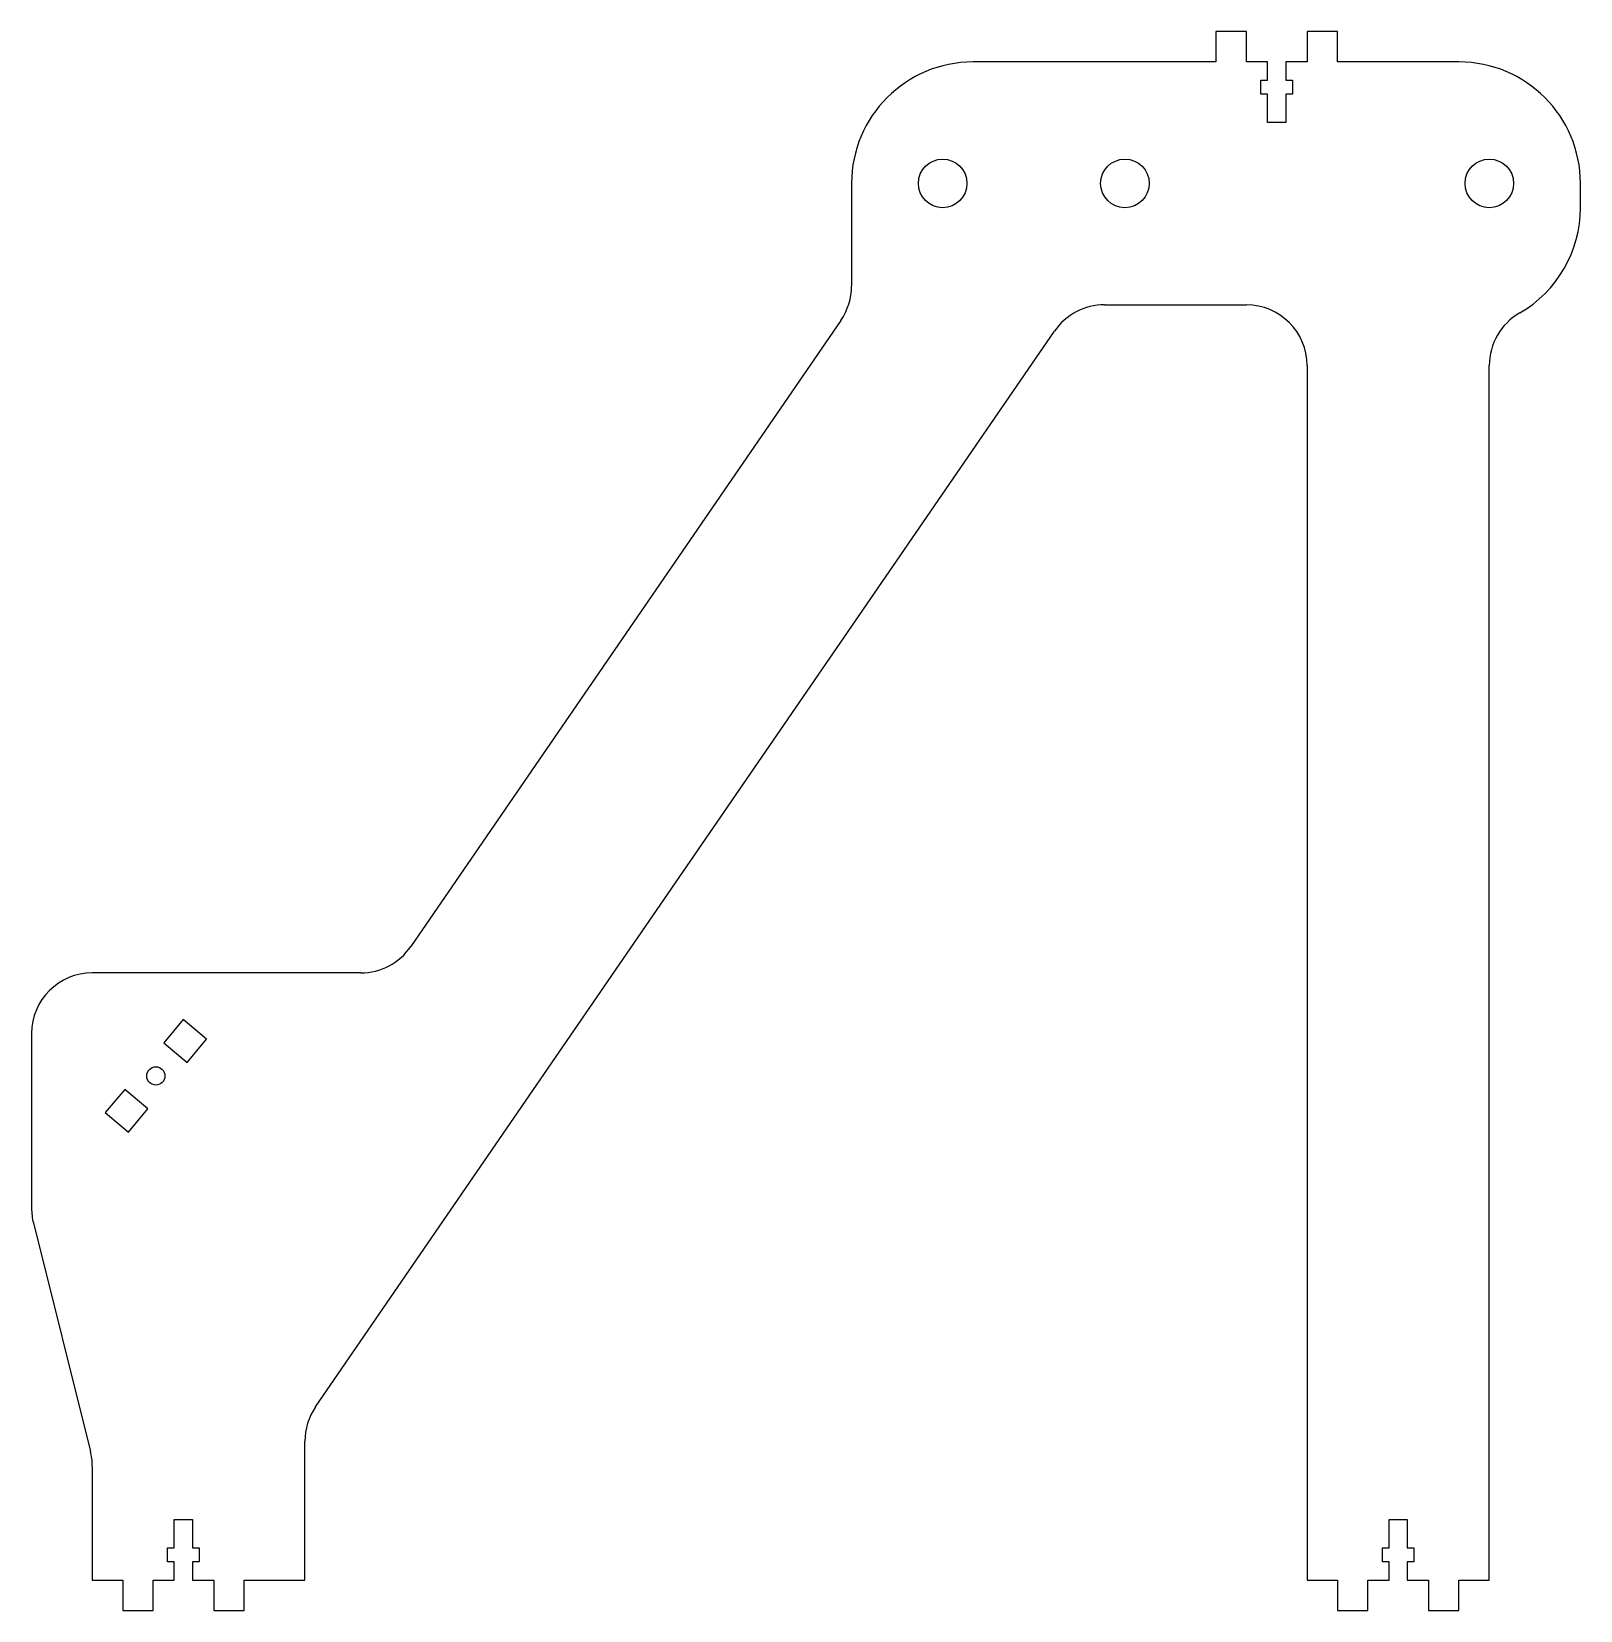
# Model space of a CAD drawing. Header units: millimetres. Extents: x -45 to 210, y -5 to 255.
import ezdxf

# ---------------------------------------------------------------- set-up
doc = ezdxf.new("R2010")
doc.units = ezdxf.units.MM

msp = doc.modelspace()

# ---------------------------------------------------------------- linework, layer by layer
at = {"color": 7, "linetype": 'Continuous', "lineweight": 25}
for p, q in [((155, 255), (150, 255)), ((150, 255), (150, 250)), ((155, 250), (155, 255)), ((170, 255), (165, 255)), ((165, 255), (165, 250)), ((170, 250), (170, 255)), ((150, 250), (110, 250)), ((158.5, 250), (155, 250)), ((158.5, 247), (158.5, 250)), ((165, 250), (161.5, 250)), ((161.5, 250), (161.5, 247)), ((190, 250), (170, 250)), ((157.4, 244.7), (157.4, 247)), ((157.4, 247), (158.5, 247)), ((161.5, 247), (162.6, 247)), ((162.6, 247), (162.6, 244.7)), ((158.5, 244.7), (157.4, 244.7)), ((158.5, 240), (158.5, 244.7)), ((162.6, 244.7), (161.5, 244.7)), ((161.5, 244.7), (161.5, 240)), ((161.5, 240), (158.5, 240)), ((90, 230), (90, 213.1)), ((210, 225.98), (210, 230)), ((131.66, 210), (155, 210)), ((1.76, 28.51), (123.41, 205.66)), ((88.24, 207.44), (17.44, 104.34)), ((165, 200), (165, 0)), ((195, 0), (195, 200)), ((9.19, 100), (-35, 100)), ((-20.03, 92.29), (-23.24, 88.46)), ((-16.2, 89.08), (-20.03, 92.29)), ((-45, 90), (-45, 61.23)), ((-23.24, 88.46), (-19.41, 85.25)), ((-19.41, 85.25), (-16.2, 89.08)), ((-29.67, 80.8), (-32.89, 76.97)), ((-25.84, 77.59), (-29.67, 80.8)), ((-32.89, 76.97), (-29.06, 73.76)), ((-29.06, 73.76), (-25.84, 77.59)), ((-44.7, 58.81), (-35.3, 21.19)), ((0, 0), (0, 22.85)), ((-35, 18.77), (-35, 0)), ((-21.5, 5.3), (-21.5, 10)), ((-21.5, 10), (-18.5, 10)), ((-18.5, 10), (-18.5, 5.3)), ((178.5, 5.3), (178.5, 10)), ((178.5, 10), (181.5, 10)), ((181.5, 10), (181.5, 5.3)), ((-22.6, 3), (-22.6, 5.3)), ((-22.6, 5.3), (-21.5, 5.3)), ((-18.5, 5.3), (-17.4, 5.3)), ((-17.4, 5.3), (-17.4, 3)), ((177.4, 3), (177.4, 5.3)), ((177.4, 5.3), (178.5, 5.3)), ((181.5, 5.3), (182.6, 5.3)), ((182.6, 5.3), (182.6, 3)), ((-21.5, 3), (-22.6, 3)), ((-21.5, 0), (-21.5, 3)), ((-17.4, 3), (-18.5, 3)), ((-18.5, 3), (-18.5, 0)), ((178.5, 3), (177.4, 3)), ((178.5, 0), (178.5, 3)), ((182.6, 3), (181.5, 3)), ((181.5, 3), (181.5, 0)), ((-35, 0), (-30, 0)), ((-30, 0), (-30, -5)), ((-25, -5), (-25, 0)), ((-25, 0), (-21.5, 0)), ((-18.5, 0), (-15, 0)), ((-15, 0), (-15, -5)), ((-10, -5), (-10, 0)), ((-10, 0), (0, 0)), ((165, 0), (170, 0)), ((170, 0), (170, -5)), ((175, -5), (175, 0)), ((175, 0), (178.5, 0)), ((181.5, 0), (185, 0)), ((185, 0), (185, -5)), ((190, -5), (190, 0)), ((190, 0), (195, 0)), ((-30, -5), (-25, -5)), ((-15, -5), (-10, -5)), ((170, -5), (175, -5)), ((185, -5), (190, -5))]:
    msp.add_line(p, q, dxfattribs=at)
for centre, radius in [((105, 230), 4), ((135, 230), 4), ((195, 230), 4), ((-24.54, 83.02), 1.5)]:
    msp.add_circle(centre, radius, dxfattribs=at)
for centre, radius, start, end in [((110, 230), 20, 90, 180), ((190, 230), 20, 0, 90), ((190, 225.98), 20, 300, 0), ((80, 213.1), 10, 325.5203, 0), ((131.66, 200), 10, 90, 145.5203), ((155, 200), 10, 0, 90), ((205, 200), 10, 120, 180), ((9.19, 110), 10, 270, 325.5203), ((-35, 90), 10, 90, 180), ((-35, 61.23), 10, 180, 194.0362), ((10, 22.85), 10, 145.5203, 180), ((-45, 18.77), 10, 0, 14.0362)]:
    msp.add_arc(centre, radius, start, end, dxfattribs=at)

doc.saveas('drawing.dxf')
